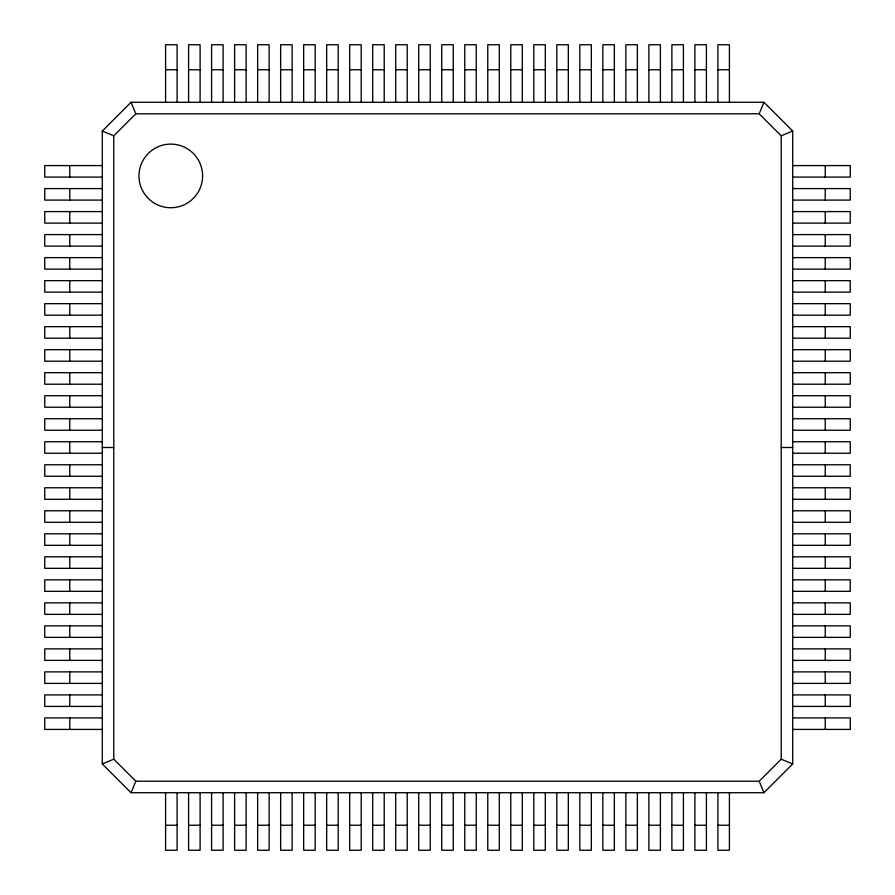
<?xml version="1.0" encoding="UTF-8"?>
<svg xmlns="http://www.w3.org/2000/svg" width="895" height="895" viewBox="0 0 895 895"><rect width="100%" height="100%" fill="white"/><g stroke="black" fill="none" stroke-linecap="round" stroke-linejoin="round"><path stroke-width="1.34" d="M131.05 792.713L763.95 792.713L792.713 763.95L792.713 131.05L763.95 102.287L131.05 102.287L102.287 131.05L102.287 763.95L131.05 792.713L135.816 781.212L759.184 781.212L781.212 759.184L781.212 135.816L759.184 113.788L135.816 113.788L113.788 135.816L113.788 759.184L135.816 781.212M759.184 113.788L763.95 102.287M781.212 135.816L792.713 131.05M102.287 763.95L113.788 759.184M165.575 69.765L177.087 69.765M188.588 69.765L200.1 69.765M211.6 69.765L223.112 69.765M234.613 69.765L246.125 69.765M257.637 69.765L269.138 69.765M280.65 69.765L292.15 69.765M303.662 69.765L315.163 69.765M326.675 69.765L338.187 69.765M349.688 69.765L361.2 69.765M372.7 69.765L384.212 69.765M395.713 69.765L407.225 69.765M418.737 69.765L430.238 69.765M441.75 69.765L453.25 69.765M464.762 69.765L476.263 69.765M487.775 69.765L499.287 69.765M510.788 69.765L522.3 69.765M533.8 69.765L545.312 69.765M556.813 69.765L568.325 69.765M579.837 69.765L591.338 69.765M602.85 69.765L614.35 69.765M625.862 69.765L637.363 69.765M648.875 69.765L660.387 69.765M671.888 69.765L683.4 69.765M694.9 69.765L706.412 69.765M717.913 69.765L729.425 69.765M102.287 165.575L44.75 165.575L44.75 177.087L102.287 177.087M792.713 165.575L850.25 165.575L850.25 177.087L792.713 177.087M102.287 188.588L44.75 188.588L44.75 200.1L102.287 200.1M792.713 188.588L850.25 188.588L850.25 200.1L792.713 200.1M102.287 211.6L44.75 211.6L44.75 223.112L102.287 223.112M792.713 211.6L850.25 211.6L850.25 223.112L792.713 223.112M102.287 234.613L44.75 234.613L44.75 246.125L102.287 246.125M792.713 234.613L850.25 234.613L850.25 246.125L792.713 246.125M102.287 257.637L44.75 257.637L44.75 269.138L102.287 269.138M792.713 257.637L850.25 257.637L850.25 269.138L792.713 269.138M102.287 280.65L44.75 280.65L44.75 292.15L102.287 292.15M792.713 280.65L850.25 280.65L850.25 292.15L792.713 292.15M102.287 303.662L44.75 303.662L44.75 315.163L102.287 315.163M792.713 303.662L850.25 303.662L850.25 315.163L792.713 315.163M102.287 326.675L44.75 326.675L44.75 338.187L102.287 338.187M792.713 326.675L850.25 326.675L850.25 338.187L792.713 338.187M102.287 349.688L44.75 349.688L44.75 361.2L102.287 361.2M792.713 349.688L850.25 349.688L850.25 361.2L792.713 361.2M102.287 372.7L44.75 372.7L44.75 384.212L102.287 384.212M792.713 372.7L850.25 372.7L850.25 384.212L792.713 384.212M102.287 395.713L44.75 395.713L44.75 407.225L102.287 407.225M792.713 395.713L850.25 395.713L850.25 407.225L792.713 407.225M102.287 418.737L44.75 418.737L44.75 430.238L102.287 430.238M792.713 418.737L850.25 418.737L850.25 430.238L792.713 430.238M102.287 441.75L44.75 441.75L44.75 453.25L102.287 453.25M792.713 441.75L850.25 441.75L850.25 453.25L792.713 453.25M102.287 447.5L113.788 447.5M781.212 447.5L792.713 447.5M102.287 464.762L44.75 464.762L44.75 476.263L102.287 476.263M792.713 464.762L850.25 464.762L850.25 476.263L792.713 476.263M102.287 487.775L44.75 487.775L44.75 499.287L102.287 499.287M792.713 487.775L850.25 487.775L850.25 499.287L792.713 499.287M102.287 510.788L44.75 510.788L44.75 522.3L102.287 522.3M792.713 510.788L850.25 510.788L850.25 522.3L792.713 522.3M102.287 533.8L44.75 533.8L44.75 545.312L102.287 545.312M792.713 533.8L850.25 533.8L850.25 545.312L792.713 545.312M102.287 556.813L44.75 556.813L44.75 568.325L102.287 568.325M792.713 556.813L850.25 556.813L850.25 568.325L792.713 568.325M102.287 579.837L44.75 579.837L44.75 591.338L102.287 591.338M792.713 579.837L850.25 579.837L850.25 591.338L792.713 591.338M102.287 602.85L44.75 602.85L44.75 614.35L102.287 614.35M792.713 602.85L850.25 602.85L850.25 614.35L792.713 614.35M102.287 625.862L44.75 625.862L44.75 637.363L102.287 637.363M792.713 625.862L850.25 625.862L850.25 637.363L792.713 637.363M102.287 648.875L44.75 648.875L44.75 660.387L102.287 660.387M792.713 648.875L850.25 648.875L850.25 660.387L792.713 660.387M102.287 671.888L44.75 671.888L44.75 683.4L102.287 683.4M792.713 671.888L850.25 671.888L850.25 683.4L792.713 683.4M102.287 694.9L44.75 694.9L44.75 706.412L102.287 706.412M792.713 694.9L850.25 694.9L850.25 706.412L792.713 706.412M102.287 717.913L44.75 717.913L44.75 729.425L102.287 729.425M792.713 717.913L850.25 717.913L850.25 729.425L792.713 729.425M165.575 825.235L177.087 825.235M188.588 825.235L200.1 825.235M211.6 825.235L223.112 825.235M234.613 825.235L246.125 825.235M257.637 825.235L269.138 825.235M280.65 825.235L292.15 825.235M303.662 825.235L315.163 825.235M326.675 825.235L338.187 825.235M349.688 825.235L361.2 825.235M372.7 825.235L384.212 825.235M395.713 825.235L407.225 825.235M418.737 825.235L430.238 825.235M441.75 825.235L453.25 825.235M464.762 825.235L476.263 825.235M487.775 825.235L499.287 825.235M510.788 825.235L522.3 825.235M533.8 825.235L545.312 825.235M556.813 825.235L568.325 825.235M579.837 825.235L591.338 825.235M602.85 825.235L614.35 825.235M625.862 825.235L637.363 825.235M648.875 825.235L660.387 825.235M671.888 825.235L683.4 825.235M694.9 825.235L706.412 825.235M717.913 825.235L729.425 825.235M102.287 131.05L113.788 135.816M781.212 759.184L792.713 763.95M759.184 781.212L763.95 792.713M131.05 102.287L135.816 113.788M825.235 165.575L825.235 177.087M825.235 188.588L825.235 200.1M825.235 211.6L825.235 223.112M825.235 234.613L825.235 246.125M825.235 257.637L825.235 269.138M825.235 280.65L825.235 292.15M825.235 303.662L825.235 315.163M825.235 326.675L825.235 338.187M825.235 349.688L825.235 361.2M825.235 372.7L825.235 384.212M825.235 395.713L825.235 407.225M825.235 418.737L825.235 430.238M825.235 441.75L825.235 453.25M825.235 464.762L825.235 476.263M825.235 487.775L825.235 499.287M825.235 510.788L825.235 522.3M825.235 533.8L825.235 545.312M825.235 556.813L825.235 568.325M825.235 579.837L825.235 591.338M825.235 602.85L825.235 614.35M825.235 625.862L825.235 637.363M825.235 648.875L825.235 660.387M825.235 671.888L825.235 683.4M825.235 694.9L825.235 706.412M825.235 717.913L825.235 729.425M729.425 102.287L729.425 44.75L717.913 44.75L717.913 102.287M729.425 792.713L729.425 850.25L717.913 850.25L717.913 792.713M706.412 102.287L706.412 44.75L694.9 44.75L694.9 102.287M706.412 792.713L706.412 850.25L694.9 850.25L694.9 792.713M683.4 102.287L683.4 44.75L671.888 44.75L671.888 102.287M683.4 792.713L683.4 850.25L671.888 850.25L671.888 792.713M660.387 102.287L660.387 44.75L648.875 44.75L648.875 102.287M660.387 792.713L660.387 850.25L648.875 850.25L648.875 792.713M637.363 102.287L637.363 44.75L625.862 44.75L625.862 102.287M637.363 792.713L637.363 850.25L625.862 850.25L625.862 792.713M614.35 102.287L614.35 44.75L602.85 44.75L602.85 102.287M614.35 792.713L614.35 850.25L602.85 850.25L602.85 792.713M591.338 102.287L591.338 44.75L579.837 44.75L579.837 102.287M591.338 792.713L591.338 850.25L579.837 850.25L579.837 792.713M568.325 102.287L568.325 44.75L556.813 44.75L556.813 102.287M568.325 792.713L568.325 850.25L556.813 850.25L556.813 792.713M545.312 102.287L545.312 44.75L533.8 44.75L533.8 102.287M545.312 792.713L545.312 850.25L533.8 850.25L533.8 792.713M522.3 102.287L522.3 44.75L510.788 44.75L510.788 102.287M522.3 792.713L522.3 850.25L510.788 850.25L510.788 792.713M499.287 102.287L499.287 44.75L487.775 44.75L487.775 102.287M499.287 792.713L499.287 850.25L487.775 850.25L487.775 792.713M476.263 102.287L476.263 44.75L464.762 44.75L464.762 102.287M476.263 792.713L476.263 850.25L464.762 850.25L464.762 792.713M453.25 102.287L453.25 44.75L441.75 44.75L441.75 102.287M453.25 792.713L453.25 850.25L441.75 850.25L441.75 792.713M430.238 102.287L430.238 44.75L418.737 44.75L418.737 102.287M430.238 792.713L430.238 850.25L418.737 850.25L418.737 792.713M407.225 102.287L407.225 44.75L395.713 44.75L395.713 102.287M407.225 792.713L407.225 850.25L395.713 850.25L395.713 792.713M384.212 102.287L384.212 44.75L372.7 44.75L372.7 102.287M384.212 792.713L384.212 850.25L372.7 850.25L372.7 792.713M361.2 102.287L361.2 44.75L349.688 44.75L349.688 102.287M361.2 792.713L361.2 850.25L349.688 850.25L349.688 792.713M338.187 102.287L338.187 44.75L326.675 44.75L326.675 102.287M338.187 792.713L338.187 850.25L326.675 850.25L326.675 792.713M315.163 102.287L315.163 44.75L303.662 44.75L303.662 102.287M315.163 792.713L315.163 850.25L303.662 850.25L303.662 792.713M292.15 102.287L292.15 44.75L280.65 44.75L280.65 102.287M292.15 792.713L292.15 850.25L280.65 850.25L280.65 792.713M269.138 102.287L269.138 44.75L257.637 44.75L257.637 102.287M269.138 792.713L269.138 850.25L257.637 850.25L257.637 792.713M246.125 102.287L246.125 44.75L234.613 44.75L234.613 102.287M246.125 792.713L246.125 850.25L234.613 850.25L234.613 792.713M223.112 102.287L223.112 44.75L211.6 44.75L211.6 102.287M223.112 792.713L223.112 850.25L211.6 850.25L211.6 792.713M200.1 102.287L200.1 44.75L188.588 44.75L188.588 102.287M200.1 792.713L200.1 850.25L188.588 850.25L188.588 792.713M177.087 102.287L177.087 44.75L165.575 44.75L165.575 102.287M177.087 792.713L177.087 850.25L165.575 850.25L165.575 792.713M69.765 165.575L69.765 177.087M69.765 188.588L69.765 200.1M69.765 211.6L69.765 223.112M69.765 234.613L69.765 246.125M69.765 257.637L69.765 269.138M69.765 280.65L69.765 292.15M69.765 303.662L69.765 315.163M69.765 326.675L69.765 338.187M69.765 349.688L69.765 361.2M69.765 372.7L69.765 384.212M69.765 395.713L69.765 407.225M69.765 418.737L69.765 430.238M69.765 441.75L69.765 453.25M69.765 464.762L69.765 476.263M69.765 487.775L69.765 499.287M69.765 510.788L69.765 522.3M69.765 533.8L69.765 545.312M69.765 556.813L69.765 568.325M69.765 579.837L69.765 591.338M69.765 602.85L69.765 614.35M69.765 625.862L69.765 637.363M69.765 648.875L69.765 660.387M69.765 671.888L69.765 683.4M69.765 694.9L69.765 706.412M69.765 717.913L69.765 729.425M154.88 203.478A31.817 31.817 0 0 0 202.606 175.923A31.817 31.817 0 0 0 154.88 148.369A31.817 31.817 0 0 0 154.88 203.478"/></g></svg>
